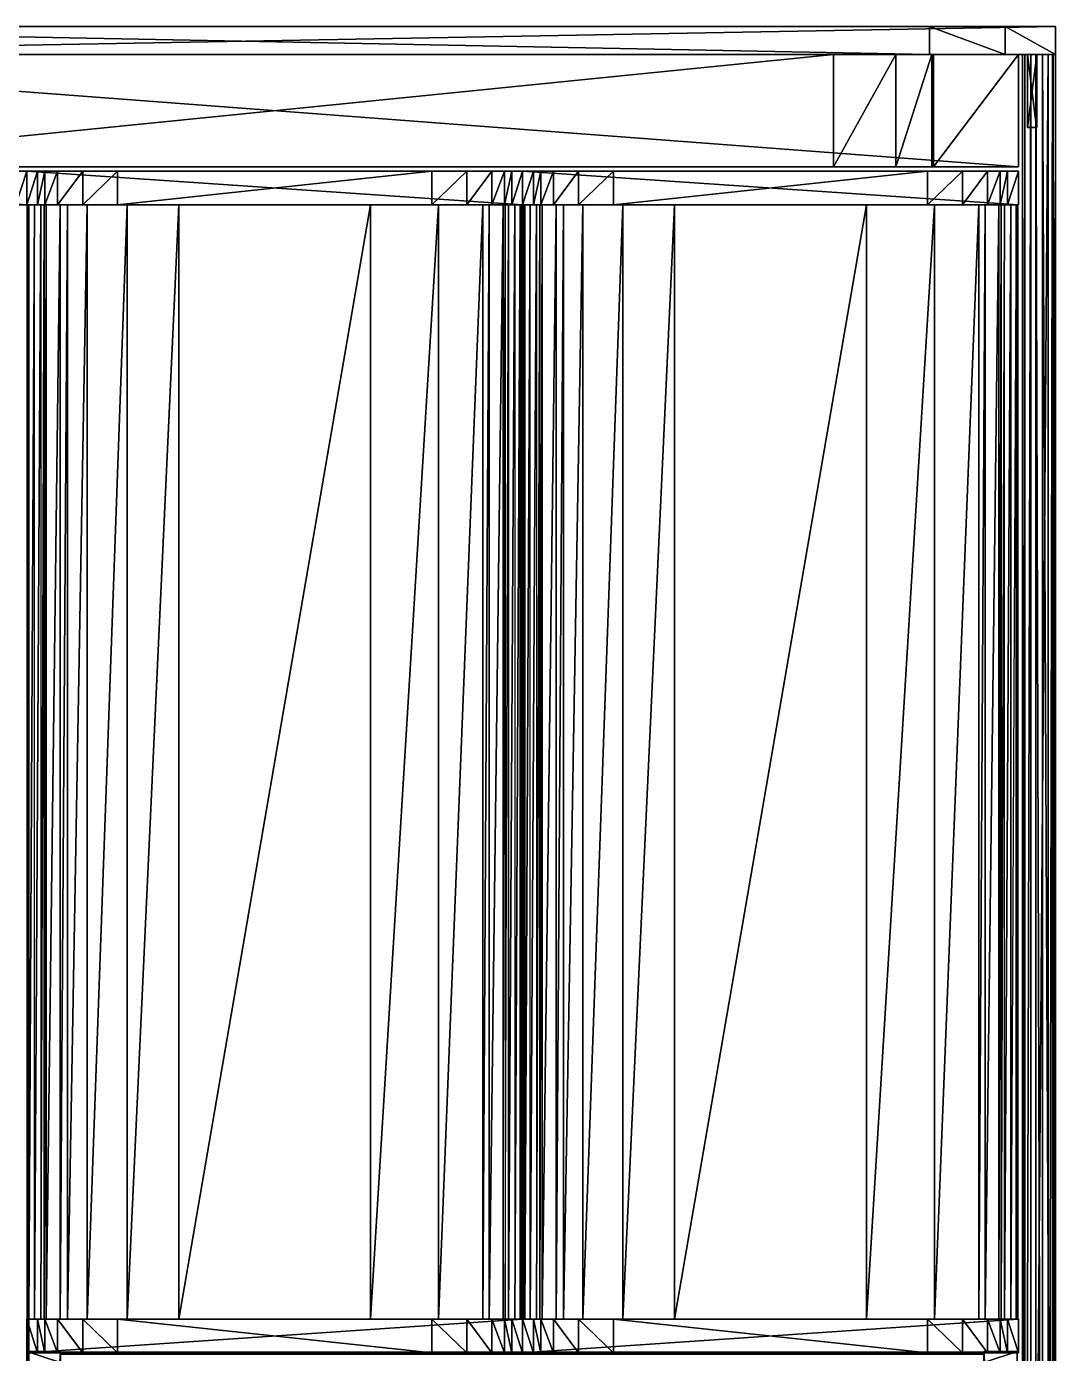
# Model space of a CAD drawing. Extents: x 0 to 280, y -418 to 0.
# Drawn here: x 96.6 to 280, y -236.5 to 0 of the extents above; entities that cross this region are included whole.
import ezdxf

# ---------------------------------------------------------------- set-up
doc = ezdxf.new("R2010")
doc.units = 0
doc.layers.get('0').update_dxf_attribs({"linetype": 'CONTINUOUS'})
doc.layers.add('CINZA', color=253, linetype='CONTINUOUS')
doc.layers.add('PRETO', color=254, linetype='CONTINUOUS')

# ---------------------------------------------------------------- blocks, each defined once
blk = doc.blocks.new('848')
at = {"layer": 'CINZA'}
for points in [[(-247.77, -31.8, 58.08), (-247.64, -317.82, 57.09), (-247.77, -317.82, 58.08), (-247.77, -31.8, 58.08)], [(-247.77, -317.82, 58.08), (-247.77, -31.8, 58.08), (-247.48, -31.8, 59.19), (-247.77, -317.82, 58.08)], [(-247.77, -317.82, 58.08), (-247.48, -31.8, 59.19), (-247.48, -317.82, 59.19), (-247.77, -317.82, 58.08)]]:
    blk.add_3dface(points, dxfattribs=at)
at = {"layer": 'PRETO'}
for points in [[(-336.25, -25.8, 60.3), (-247.85, -25.8, 60.3), (-247.85, -25.8, 54.2), (-336.25, -25.8, 60.3)], [(-336.25, -25.8, 60.3), (-247.85, -25.8, 54.2), (-336.25, -25.8, 54.2), (-336.25, -25.8, 60.3)], [(-336.25, -25.8, 54.2), (-247.85, -25.8, 54.2), (-334.31, -25.8, 40.37), (-336.25, -25.8, 54.2)], [(-247.85, -31.8, 60.3), (-247.85, -25.8, 60.3), (-336.25, -25.8, 60.3), (-247.85, -31.8, 60.3)], [(-247.85, -31.8, 60.3), (-336.25, -25.8, 60.3), (-336.25, -31.8, 60.3), (-247.85, -31.8, 60.3)], [(-334.31, -25.8, 40.37), (-247.85, -25.8, 54.2), (-249.79, -25.8, 40.37), (-334.31, -25.8, 40.37)], [(-249.79, -31.8, 40.37), (-249.79, -25.8, 40.37), (-247.85, -25.8, 54.2), (-249.79, -31.8, 40.37)], [(-249.79, -31.8, 40.37), (-247.85, -25.8, 54.2), (-247.85, -31.8, 54.2), (-249.79, -31.8, 40.37)], [(-247.85, -31.8, 54.2), (-247.85, -25.8, 54.2), (-247.85, -25.8, 60.3), (-247.85, -31.8, 54.2)], [(-247.85, -31.8, 54.2), (-247.85, -25.8, 60.3), (-247.85, -31.8, 60.3), (-247.85, -31.8, 54.2)], [(-247.85, -31.8, 60.3), (-247.85, -25.8, 60.3), (-247.85, -25.8, 54.2), (-247.85, -31.8, 60.3)], [(-247.85, -31.8, 60.3), (-247.85, -25.8, 54.2), (-247.85, -31.8, 54.2), (-247.85, -31.8, 60.3)], [(-247.85, -31.8, 60.3), (-336.25, -31.8, 60.3), (-247.85, -31.8, 54.2), (-247.85, -31.8, 60.3)], [(-247.85, -31.8, 54.2), (-336.25, -31.8, 60.3), (-336.25, -31.8, 54.2), (-247.85, -31.8, 54.2)], [(-247.85, -31.8, 54.2), (-336.25, -31.8, 54.2), (-334.31, -31.8, 40.37), (-247.85, -31.8, 54.2)], [(-247.85, -31.8, 54.2), (-334.31, -31.8, 40.37), (-249.79, -31.8, 40.37), (-247.85, -31.8, 54.2)]]:
    blk.add_3dface(points, dxfattribs=at)

msp = doc.modelspace()

# ---------------------------------------------------------------- linework, layer by layer
at = {"layer": 'CINZA'}
for points in [[(274.1, -5, 42.75), (274.1, -413, 42.75), (274.1, -5, 61.18), (274.1, -5, 42.75)], [(274.1, -413, 42.75), (274.1, -5, 61.18), (274.1, -413, 61.18), (274.1, -413, 42.75)], [(274.1, -5, 61.18), (274.1, -413, 61.18), (274.51, -5, 62.4), (274.1, -5, 61.18)], [(274.51, -5, 62.4), (274.1, -413, 61.18), (274.51, -413, 62.4), (274.51, -5, 62.4)], [(274.51, -5, 62.4), (274.51, -413, 62.4), (275.58, -5, 63.11), (274.51, -5, 62.4)], [(275.58, -5, 63.11), (274.51, -413, 62.4), (275.58, -413, 63.11), (275.58, -5, 63.11)], [(275.58, -5, 63.11), (275.58, -413, 63.11), (278.7, -5, 63.9), (275.58, -5, 63.11)], [(278.7, -5, 63.9), (275.58, -413, 63.11), (278.7, -413, 63.9), (278.7, -5, 63.9)], [(277.7, -413, 46.9), (277.7, -5, 46.9), (276.5, -5, 46.9), (277.7, -413, 46.9)], [(277.7, -413, 46.9), (276.5, -5, 46.9), (276.5, -413, 46.9), (277.7, -413, 46.9)], [(276.5, -413, 46.9), (276.5, -5, 46.9), (276.5, -5, 40.9), (276.5, -413, 46.9)], [(276.5, -413, 46.9), (276.5, -5, 40.9), (276.5, -413, 40.9), (276.5, -413, 46.9)], [(279.59, -413, 59.9), (279.59, -5, 59.9), (277.7, -5, 60.2), (279.59, -413, 59.9)], [(279.59, -413, 59.9), (277.7, -5, 60.2), (277.7, -413, 60.2), (279.59, -413, 59.9)], [(277.7, -5, 60.2), (277.7, -413, 60.2), (277.7, -5, 46.9), (277.7, -5, 60.2)], [(277.7, -5, 46.9), (277.7, -413, 60.2), (277.7, -413, 46.9), (277.7, -5, 46.9)], [(278.7, -5, 63.9), (278.7, -413, 63.9), (279.49, -5, 63.63), (278.7, -5, 63.9)], [(279.49, -5, 63.63), (278.7, -413, 63.9), (279.49, -413, 63.63), (279.49, -5, 63.63)], [(279.49, -5, 63.63), (279.49, -413, 63.63), (280, -5, 62.6), (279.49, -5, 63.63)], [(280, -5, 62.6), (279.49, -413, 63.63), (280, -413, 62.6), (280, -5, 62.6)], [(280, -5, 62.6), (280, -413, 62.6), (279.59, -5, 59.9), (280, -5, 62.6)], [(279.59, -5, 59.9), (280, -413, 62.6), (279.59, -413, 59.9), (279.59, -5, 59.9)], [(96.81, -230.4, 57.09), (96.81, -31.8, 57.09), (96.68, -31.8, 58.08), (96.81, -230.4, 57.09)], [(96.68, -31.8, 58.08), (96.81, -230.4, 57.09), (96.68, -230.4, 58.08), (96.68, -31.8, 58.08)], [(96.68, -230.4, 58.08), (96.68, -31.8, 58.08), (96.97, -31.8, 59.19), (96.68, -230.4, 58.08)], [(96.68, -230.4, 58.08), (96.97, -31.8, 59.19), (96.97, -230.4, 59.19), (96.68, -230.4, 58.08)], [(96.97, -31.8, 59.19), (96.97, -230.4, 59.19), (97.96, -31.8, 59.77), (96.97, -31.8, 59.19)], [(97.96, -31.8, 59.77), (96.97, -230.4, 59.19), (97.96, -230.4, 59.77), (97.96, -31.8, 59.77)], [(97.96, -230.4, 59.77), (97.96, -31.8, 59.77), (99.09, -31.8, 59.91), (97.96, -230.4, 59.77)], [(97.96, -230.4, 59.77), (99.09, -31.8, 59.91), (99.09, -230.4, 59.91), (97.96, -230.4, 59.77)], [(99.09, -31.8, 59.91), (99.09, -230.4, 59.91), (99.69, -31.8, 59.71), (99.09, -31.8, 59.91)], [(99.69, -31.8, 59.71), (99.09, -230.4, 59.91), (99.69, -230.4, 59.71), (99.69, -31.8, 59.71)], [(99.69, -31.8, 59.71), (99.69, -230.4, 59.71), (100.08, -31.8, 59.04), (99.69, -31.8, 59.71)], [(100.08, -31.8, 59.04), (99.69, -230.4, 59.71), (100.08, -230.4, 59.04), (100.08, -31.8, 59.04)], [(100.08, -31.8, 59.04), (100.08, -230.4, 59.04), (102.56, -31.8, 40.79), (100.08, -31.8, 59.04)], [(102.56, -31.8, 40.79), (100.08, -230.4, 59.04), (102.56, -230.4, 40.79), (102.56, -31.8, 40.79)], [(102.56, -31.8, 40.79), (102.56, -230.4, 40.79), (103.88, -31.8, 31.09), (102.56, -31.8, 40.79)], [(103.88, -31.8, 31.09), (102.56, -230.4, 40.79), (103.88, -230.4, 31.09), (103.88, -31.8, 31.09)], [(103.88, -31.8, 31.09), (103.88, -230.4, 31.09), (107.35, -31.8, 22.27), (103.88, -31.8, 31.09)], [(107.35, -31.8, 22.27), (103.88, -230.4, 31.09), (107.35, -230.4, 22.27), (107.35, -31.8, 22.27)], [(107.35, -31.8, 22.27), (107.35, -230.4, 22.27), (114.49, -31.8, 16.03), (107.35, -31.8, 22.27)], [(114.49, -31.8, 16.03), (107.35, -230.4, 22.27), (114.49, -230.4, 16.03), (114.49, -31.8, 16.03)], [(114.49, -31.8, 16.03), (114.49, -230.4, 16.03), (123.7, -31.8, 13.79), (114.49, -31.8, 16.03)], [(123.7, -31.8, 13.79), (114.49, -230.4, 16.03), (123.7, -230.4, 13.79), (123.7, -31.8, 13.79)], [(123.7, -31.8, 13.79), (123.7, -230.4, 13.79), (157.9, -31.8, 13.79), (123.7, -31.8, 13.79)], [(157.9, -31.8, 13.79), (123.7, -230.4, 13.79), (157.9, -230.4, 13.79), (157.9, -31.8, 13.79)], [(157.9, -31.8, 13.79), (157.9, -230.4, 13.79), (170.02, -31.8, 17.94), (157.9, -31.8, 13.79)], [(170.02, -31.8, 17.94), (157.9, -230.4, 13.79), (170.02, -230.4, 17.94), (170.02, -31.8, 17.94)], [(170.02, -31.8, 17.94), (170.02, -230.4, 17.94), (177.91, -31.8, 28.02), (170.02, -31.8, 17.94)], [(177.91, -31.8, 28.02), (170.02, -230.4, 17.94), (177.91, -230.4, 28.03), (177.91, -31.8, 28.02)], [(177.91, -31.8, 28.02), (177.91, -230.4, 28.03), (179.04, -31.8, 40.79), (177.91, -31.8, 28.02)], [(179.04, -31.8, 40.79), (177.91, -230.4, 28.03), (179.04, -230.4, 40.79), (179.04, -31.8, 40.79)], [(179.04, -31.8, 40.79), (179.04, -230.4, 40.79), (181.52, -31.8, 59.04), (179.04, -31.8, 40.79)], [(181.52, -31.8, 59.04), (179.04, -230.4, 40.79), (181.52, -230.4, 59.04), (181.52, -31.8, 59.04)], [(181.52, -31.8, 59.04), (181.52, -230.4, 59.04), (181.91, -31.8, 59.71), (181.52, -31.8, 59.04)], [(181.52, -230.4, 59.04), (181.91, -31.8, 59.71), (181.91, -230.4, 59.71), (181.52, -230.4, 59.04)], [(181.91, -31.8, 59.71), (181.91, -230.4, 59.71), (182.51, -31.8, 59.91), (181.91, -31.8, 59.71)], [(181.91, -230.4, 59.71), (182.51, -31.8, 59.91), (182.51, -230.4, 59.91), (181.91, -230.4, 59.71)], [(182.51, -230.4, 59.91), (182.51, -31.8, 59.91), (183.64, -31.8, 59.77), (182.51, -230.4, 59.91)], [(182.51, -230.4, 59.91), (183.64, -31.8, 59.77), (183.64, -230.4, 59.77), (182.51, -230.4, 59.91)], [(183.64, -31.8, 59.77), (183.64, -230.4, 59.77), (184.57, -31.8, 59.27), (183.64, -31.8, 59.77)], [(184.57, -31.8, 59.27), (183.64, -230.4, 59.77), (184.57, -230.4, 59.27), (184.57, -31.8, 59.27)], [(184.57, -230.4, 59.27), (184.57, -31.8, 59.27), (184.92, -31.8, 58.08), (184.57, -230.4, 59.27)], [(184.57, -230.4, 59.27), (184.92, -31.8, 58.08), (184.92, -230.4, 58.08), (184.57, -230.4, 59.27)], [(184.92, -230.4, 58.08), (184.92, -31.8, 58.08), (184.79, -31.8, 57.09), (184.92, -230.4, 58.08)], [(184.79, -31.8, 57.09), (184.92, -230.4, 58.08), (184.79, -230.4, 57.09), (184.79, -31.8, 57.09)], [(185.21, -31.8, 57.09), (185.21, -230.4, 57.09), (185.08, -31.8, 58.08), (185.21, -31.8, 57.09)], [(185.08, -31.8, 58.08), (185.21, -230.4, 57.09), (185.08, -230.4, 58.08), (185.08, -31.8, 58.08)], [(185.08, -230.4, 58.08), (185.08, -31.8, 58.08), (185.37, -31.8, 59.19), (185.08, -230.4, 58.08)], [(185.08, -230.4, 58.08), (185.37, -31.8, 59.19), (185.37, -230.4, 59.19), (185.08, -230.4, 58.08)], [(185.37, -31.8, 59.19), (185.37, -230.4, 59.19), (186.36, -31.8, 59.77), (185.37, -31.8, 59.19)], [(186.36, -31.8, 59.77), (185.37, -230.4, 59.19), (186.36, -230.4, 59.77), (186.36, -31.8, 59.77)], [(186.36, -230.4, 59.77), (186.36, -31.8, 59.77), (187.49, -31.8, 59.91), (186.36, -230.4, 59.77)], [(186.36, -230.4, 59.77), (187.49, -31.8, 59.91), (187.49, -230.4, 59.91), (186.36, -230.4, 59.77)], [(187.49, -31.8, 59.91), (187.49, -230.4, 59.91), (188.09, -31.8, 59.71), (187.49, -31.8, 59.91)], [(188.09, -31.8, 59.71), (187.49, -230.4, 59.91), (188.09, -230.4, 59.71), (188.09, -31.8, 59.71)], [(188.09, -31.8, 59.71), (188.09, -230.4, 59.71), (188.48, -31.8, 59.04), (188.09, -31.8, 59.71)], [(188.48, -31.8, 59.04), (188.09, -230.4, 59.71), (188.48, -230.4, 59.04), (188.48, -31.8, 59.04)], [(188.48, -31.8, 59.04), (188.48, -230.4, 59.04), (190.96, -31.8, 40.79), (188.48, -31.8, 59.04)], [(190.96, -31.8, 40.79), (188.48, -230.4, 59.04), (190.96, -230.4, 40.79), (190.96, -31.8, 40.79)], [(190.96, -31.8, 40.79), (190.96, -230.4, 40.79), (192.28, -31.8, 31.09), (190.96, -31.8, 40.79)], [(192.28, -31.8, 31.09), (190.96, -230.4, 40.79), (192.28, -230.4, 31.09), (192.28, -31.8, 31.09)], [(192.28, -31.8, 31.09), (192.28, -230.4, 31.09), (195.75, -31.8, 22.27), (192.28, -31.8, 31.09)], [(195.75, -31.8, 22.27), (192.28, -230.4, 31.09), (195.75, -230.4, 22.27), (195.75, -31.8, 22.27)], [(195.75, -31.8, 22.27), (195.75, -230.4, 22.27), (202.89, -31.8, 16.03), (195.75, -31.8, 22.27)], [(202.89, -31.8, 16.03), (195.75, -230.4, 22.27), (202.89, -230.4, 16.03), (202.89, -31.8, 16.03)], [(202.89, -31.8, 16.03), (202.89, -230.4, 16.03), (212.1, -31.8, 13.79), (202.89, -31.8, 16.03)], [(212.1, -31.8, 13.79), (202.89, -230.4, 16.03), (212.1, -230.4, 13.79), (212.1, -31.8, 13.79)], [(212.1, -31.8, 13.79), (212.1, -230.4, 13.79), (246.3, -31.8, 13.79), (212.1, -31.8, 13.79)], [(246.3, -31.8, 13.79), (212.1, -230.4, 13.79), (246.3, -230.4, 13.79), (246.3, -31.8, 13.79)], [(246.3, -31.8, 13.79), (246.3, -230.4, 13.79), (258.42, -31.8, 17.94), (246.3, -31.8, 13.79)], [(258.42, -31.8, 17.94), (246.3, -230.4, 13.79), (258.42, -230.4, 17.94), (258.42, -31.8, 17.94)], [(258.42, -31.8, 17.94), (258.42, -230.4, 17.94), (266.31, -31.8, 28.02), (258.42, -31.8, 17.94)], [(266.31, -31.8, 28.02), (258.42, -230.4, 17.94), (266.31, -230.4, 28.03), (266.31, -31.8, 28.02)], [(266.31, -31.8, 28.02), (266.31, -230.4, 28.03), (267.44, -31.8, 40.79), (266.31, -31.8, 28.02)], [(267.44, -31.8, 40.79), (266.31, -230.4, 28.03), (267.44, -230.4, 40.79), (267.44, -31.8, 40.79)], [(267.44, -31.8, 40.79), (267.44, -230.4, 40.79), (269.92, -31.8, 59.04), (267.44, -31.8, 40.79)], [(269.92, -31.8, 59.04), (267.44, -230.4, 40.79), (269.92, -230.4, 59.04), (269.92, -31.8, 59.04)], [(269.92, -31.8, 59.04), (269.92, -230.4, 59.04), (270.31, -31.8, 59.71), (269.92, -31.8, 59.04)], [(270.31, -31.8, 59.71), (269.92, -230.4, 59.04), (270.31, -230.4, 59.71), (270.31, -31.8, 59.71)], [(270.31, -31.8, 59.71), (270.31, -230.4, 59.71), (270.91, -31.8, 59.91), (270.31, -31.8, 59.71)], [(270.91, -31.8, 59.91), (270.31, -230.4, 59.71), (270.91, -230.4, 59.91), (270.91, -31.8, 59.91)], [(270.91, -230.4, 59.91), (270.91, -31.8, 59.91), (272.04, -31.8, 59.77), (270.91, -230.4, 59.91)], [(270.91, -230.4, 59.91), (272.04, -31.8, 59.77), (272.04, -230.4, 59.77), (270.91, -230.4, 59.91)], [(272.04, -230.4, 59.77), (272.04, -31.8, 59.77), (272.97, -31.8, 59.27), (272.04, -230.4, 59.77)], [(272.97, -31.8, 59.27), (272.04, -230.4, 59.77), (272.97, -230.4, 59.27), (272.97, -31.8, 59.27)], [(272.97, -230.4, 59.27), (272.97, -31.8, 59.27), (273.32, -31.8, 58.08), (272.97, -230.4, 59.27)], [(272.97, -230.4, 59.27), (273.32, -31.8, 58.08), (273.32, -230.4, 58.08), (272.97, -230.4, 59.27)], [(273.32, -230.4, 58.08), (273.32, -31.8, 58.08), (273.19, -31.8, 57.09), (273.32, -230.4, 58.08)], [(273.32, -230.4, 58.08), (273.19, -31.8, 57.09), (273.19, -230.4, 57.09), (273.32, -230.4, 58.08)], [(102.6, -236.63, 59.27), (267.2, -236.63, 59.27), (267.2, -236.28, 58.08), (102.6, -236.63, 59.27)], [(102.6, -236.63, 59.27), (267.2, -236.28, 58.08), (102.6, -236.28, 58.08), (102.6, -236.63, 59.27)], [(102.6, -236.28, 58.08), (267.2, -236.28, 58.08), (267.2, -236.41, 57.09), (102.6, -236.28, 58.08)], [(102.6, -236.28, 58.08), (267.2, -236.41, 57.09), (102.6, -236.41, 57.09), (102.6, -236.28, 58.08)]]:
    msp.add_3dface(points, dxfattribs=at)
at = {"layer": 'PRETO'}
for points in [[(0, 0), (0, 0, 60), (257.56, 0), (0, 0)], [(257.56, 0), (0, 0, 60), (271.06, 0, 13.5), (257.56, 0)], [(0, -5), (0, 0), (257.56, -5), (0, -5)], [(257.56, -5), (0, 0), (257.56, 0), (257.56, -5)], [(0.56, 0, 62.1), (274.04, 0, 30.4), (0, 0, 60), (0.56, 0, 62.1)], [(0, 0, 60), (274.04, 0, 30.4), (271.06, 0, 13.5), (0, 0, 60)], [(2.1, 0, 63.64), (277.02, 0, 47.3), (0.56, 0, 62.1), (2.1, 0, 63.64)], [(0.56, 0, 62.1), (277.02, 0, 47.3), (274.04, 0, 30.4), (0.56, 0, 62.1)], [(4.2, 0, 64.2), (280, 0, 64.2), (2.1, 0, 63.64), (4.2, 0, 64.2)], [(2.1, 0, 63.64), (280, 0, 64.2), (277.02, 0, 47.3), (2.1, 0, 63.64)], [(280, -5, 64.2), (280, 0, 64.2), (4.2, -5, 64.2), (280, -5, 64.2)], [(4.2, -5, 64.2), (280, 0, 64.2), (4.2, 0, 64.2), (4.2, -5, 64.2)], [(257.56, -5), (257.56, 0), (271.06, -5, 13.5), (257.56, -5)], [(271.06, -5, 13.5), (257.56, 0), (271.06, 0, 13.5), (271.06, -5, 13.5)], [(271.06, -5, 13.5), (271.06, 0, 13.5), (280, -5, 64.2), (271.06, -5, 13.5)], [(280, -5, 64.2), (271.06, 0, 13.5), (280, 0, 64.2), (280, -5, 64.2)], [(0, -5, 60), (0, -5), (257.56, -5), (0, -5, 60)], [(0, -5, 60), (257.56, -5), (271.06, -5, 13.5), (0, -5, 60)], [(274.04, -5, 30.4), (0.56, -5, 62.1), (0, -5, 60), (274.04, -5, 30.4)], [(274.04, -5, 30.4), (0, -5, 60), (271.06, -5, 13.5), (274.04, -5, 30.4)], [(277.02, -5, 47.3), (2.1, -5, 63.64), (0.56, -5, 62.1), (277.02, -5, 47.3)], [(277.02, -5, 47.3), (0.56, -5, 62.1), (274.04, -5, 30.4), (277.02, -5, 47.3)], [(280, -5, 64.2), (4.2, -5, 64.2), (2.1, -5, 63.64), (280, -5, 64.2)], [(280, -5, 64.2), (2.1, -5, 63.64), (277.02, -5, 47.3), (280, -5, 64.2)], [(8.2, -5, 60.3), (8.2, -25, 60.3), (273.4, -25, 60.3), (8.2, -5, 60.3)], [(8.2, -5, 60.3), (273.4, -25, 60.3), (273.4, -5, 60.3), (8.2, -5, 60.3)], [(240.44, -5, 41.5), (240.44, -25, 41.5), (41.16, -25, 41.5), (240.44, -5, 41.5)], [(240.44, -5, 41.5), (41.16, -25, 41.5), (41.16, -5, 41.5), (240.44, -5, 41.5)], [(251.56, -5), (251.56, -25), (240.44, -25, 41.5), (251.56, -5)], [(251.56, -5), (240.44, -25, 41.5), (240.44, -5, 41.5), (251.56, -5)], [(257.96, -5), (257.96, -25), (251.56, -25), (257.96, -5)], [(257.96, -5), (251.56, -25), (251.56, -5), (257.96, -5)], [(258.25, -5, 41.5), (258.25, -25, 41.5), (257.96, -25), (258.25, -5, 41.5)], [(258.25, -5, 41.5), (257.96, -25), (257.96, -5), (258.25, -5, 41.5)], [(273.4, -5, 41.5), (273.4, -25, 41.5), (258.25, -25, 41.5), (273.4, -5, 41.5)], [(273.4, -5, 41.5), (258.25, -25, 41.5), (258.25, -5, 41.5), (273.4, -5, 41.5)], [(273.4, -5, 60.3), (273.4, -25, 60.3), (273.4, -25, 41.5), (273.4, -5, 60.3)], [(273.4, -5, 60.3), (273.4, -25, 41.5), (273.4, -5, 41.5), (273.4, -5, 60.3)], [(275, -5, 61.97), (276.66, -5, 61.97), (276.6, -5, 48.95), (275, -5, 61.97)], [(275, -5, 61.97), (276.6, -5, 48.95), (275, -5, 41.97), (275, -5, 61.97)], [(275, -18, 61.97), (275, -5, 61.97), (275, -5, 41.97), (275, -18, 61.97)], [(275, -18, 61.97), (275, -5, 41.97), (275, -18, 41.97), (275, -18, 61.97)], [(276.6, -18, 48.95), (275, -18, 41.97), (275, -5, 41.97), (276.6, -18, 48.95)], [(276.6, -18, 48.95), (275, -5, 41.97), (276.6, -5, 48.95), (276.6, -18, 48.95)], [(275, -18, 61.97), (276.66, -18, 61.97), (276.66, -5, 61.97), (275, -18, 61.97)], [(275, -18, 61.97), (276.66, -5, 61.97), (275, -5, 61.97), (275, -18, 61.97)], [(276.66, -18, 61.97), (276.6, -18, 48.95), (276.6, -5, 48.95), (276.66, -18, 61.97)], [(276.66, -18, 61.97), (276.6, -5, 48.95), (276.66, -5, 61.97), (276.66, -18, 61.97)], [(276.66, -18, 61.97), (275, -18, 61.97), (275, -18, 41.97), (276.66, -18, 61.97)], [(276.66, -18, 61.97), (275, -18, 41.97), (276.6, -18, 48.95), (276.66, -18, 61.97)], [(8.2, -25.8, 60.3), (96.6, -25.8, 60.3), (96.6, -25.8, 54.2), (8.2, -25.8, 60.3)], [(8.2, -25.8, 60.3), (96.6, -25.8, 54.2), (8.2, -25.8, 54.2), (8.2, -25.8, 60.3)], [(96.6, -25.8, 54.2), (185, -25.8, 54.2), (98.54, -25.8, 40.37), (96.6, -25.8, 54.2)], [(96.6, -25.8, 60.3), (185, -25.8, 60.3), (185, -25.8, 54.2), (96.6, -25.8, 60.3)], [(96.6, -25.8, 60.3), (185, -25.8, 54.2), (96.6, -25.8, 54.2), (96.6, -25.8, 60.3)], [(96.6, -31.8, 54.2), (96.6, -25.8, 54.2), (96.6, -25.8, 60.3), (96.6, -31.8, 54.2)], [(96.6, -31.8, 54.2), (96.6, -25.8, 60.3), (96.6, -31.8, 60.3), (96.6, -31.8, 54.2)], [(96.6, -31.8, 60.3), (96.6, -25.8, 60.3), (96.6, -25.8, 54.2), (96.6, -31.8, 60.3)], [(96.6, -31.8, 60.3), (96.6, -25.8, 54.2), (96.6, -31.8, 54.2), (96.6, -31.8, 60.3)], [(96.6, -31.8, 54.2), (96.6, -25.8, 54.2), (98.54, -25.8, 40.37), (96.6, -31.8, 54.2)], [(96.6, -31.8, 54.2), (98.54, -25.8, 40.37), (98.54, -31.8, 40.37), (96.6, -31.8, 54.2)], [(185, -31.8, 60.3), (185, -25.8, 60.3), (96.6, -25.8, 60.3), (185, -31.8, 60.3)], [(185, -31.8, 60.3), (96.6, -25.8, 60.3), (96.6, -31.8, 60.3), (185, -31.8, 60.3)], [(98.54, -25.8, 40.37), (183.06, -25.8, 40.37), (181.77, -25.8, 31.2), (98.54, -25.8, 40.37)], [(98.54, -25.8, 40.37), (181.77, -25.8, 31.2), (99.83, -25.8, 31.2), (98.54, -25.8, 40.37)], [(98.54, -25.8, 40.37), (185, -25.8, 54.2), (183.06, -25.8, 40.37), (98.54, -25.8, 40.37)], [(98.54, -31.8, 40.37), (98.54, -25.8, 40.37), (99.83, -25.8, 31.2), (98.54, -31.8, 40.37)], [(98.54, -31.8, 40.37), (99.83, -25.8, 31.2), (99.83, -31.8, 31.2), (98.54, -31.8, 40.37)], [(99.83, -31.8, 31.2), (99.83, -25.8, 31.2), (102.11, -25.8, 23.71), (99.83, -31.8, 31.2)], [(99.83, -31.8, 31.2), (102.11, -25.8, 23.71), (102.11, -31.8, 23.71), (99.83, -31.8, 31.2)], [(99.83, -25.8, 31.2), (181.77, -25.8, 31.2), (102.11, -25.8, 23.71), (99.83, -25.8, 31.2)], [(102.11, -31.8, 23.71), (102.11, -25.8, 23.71), (106.57, -25.8, 17.28), (102.11, -31.8, 23.71)], [(102.11, -31.8, 23.71), (106.57, -25.8, 17.28), (106.57, -31.8, 17.28), (102.11, -31.8, 23.71)], [(102.11, -25.8, 23.71), (181.77, -25.8, 31.2), (179.49, -25.8, 23.71), (102.11, -25.8, 23.71)], [(102.11, -25.8, 23.71), (179.49, -25.8, 23.71), (106.57, -25.8, 17.28), (102.11, -25.8, 23.71)], [(106.57, -31.8, 17.28), (106.57, -25.8, 17.28), (112.8, -25.8, 12.54), (106.57, -31.8, 17.28)], [(106.57, -31.8, 17.28), (112.8, -25.8, 12.54), (112.8, -31.8, 12.54), (106.57, -31.8, 17.28)], [(106.57, -25.8, 17.28), (179.49, -25.8, 23.71), (175.03, -25.8, 17.28), (106.57, -25.8, 17.28)], [(106.57, -25.8, 17.28), (175.03, -25.8, 17.28), (112.8, -25.8, 12.54), (106.57, -25.8, 17.28)], [(112.8, -31.8, 12.54), (112.8, -25.8, 12.54), (168.8, -25.8, 12.54), (112.8, -31.8, 12.54)], [(112.8, -31.8, 12.54), (168.8, -25.8, 12.54), (168.8, -31.8, 12.54), (112.8, -31.8, 12.54)], [(112.8, -25.8, 12.54), (175.03, -25.8, 17.28), (168.8, -25.8, 12.54), (112.8, -25.8, 12.54)], [(168.8, -31.8, 12.54), (168.8, -25.8, 12.54), (175.03, -25.8, 17.28), (168.8, -31.8, 12.54)], [(168.8, -31.8, 12.54), (175.03, -25.8, 17.28), (175.03, -31.8, 17.28), (168.8, -31.8, 12.54)], [(175.03, -31.8, 17.28), (175.03, -25.8, 17.28), (179.49, -25.8, 23.71), (175.03, -31.8, 17.28)], [(175.03, -31.8, 17.28), (179.49, -25.8, 23.71), (179.49, -31.8, 23.71), (175.03, -31.8, 17.28)], [(179.49, -31.8, 23.71), (179.49, -25.8, 23.71), (181.77, -25.8, 31.2), (179.49, -31.8, 23.71)], [(179.49, -31.8, 23.71), (181.77, -25.8, 31.2), (181.77, -31.8, 31.2), (179.49, -31.8, 23.71)], [(181.77, -31.8, 31.2), (181.77, -25.8, 31.2), (183.06, -25.8, 40.37), (181.77, -31.8, 31.2)], [(181.77, -31.8, 31.2), (183.06, -25.8, 40.37), (183.06, -31.8, 40.37), (181.77, -31.8, 31.2)], [(183.06, -31.8, 40.37), (183.06, -25.8, 40.37), (185, -25.8, 54.2), (183.06, -31.8, 40.37)], [(183.06, -31.8, 40.37), (185, -25.8, 54.2), (185, -31.8, 54.2), (183.06, -31.8, 40.37)], [(185, -25.8, 54.2), (273.4, -25.8, 54.2), (186.94, -25.8, 40.37), (185, -25.8, 54.2)], [(185, -25.8, 60.3), (273.4, -25.8, 60.3), (273.4, -25.8, 54.2), (185, -25.8, 60.3)], [(185, -25.8, 60.3), (273.4, -25.8, 54.2), (185, -25.8, 54.2), (185, -25.8, 60.3)], [(185, -31.8, 60.3), (185, -25.8, 60.3), (185, -25.8, 54.2), (185, -31.8, 60.3)], [(185, -31.8, 60.3), (185, -25.8, 54.2), (185, -31.8, 54.2), (185, -31.8, 60.3)], [(185, -31.8, 54.2), (185, -25.8, 54.2), (186.94, -25.8, 40.37), (185, -31.8, 54.2)], [(185, -31.8, 54.2), (186.94, -25.8, 40.37), (186.94, -31.8, 40.37), (185, -31.8, 54.2)], [(273.4, -31.8, 60.3), (273.4, -25.8, 60.3), (185, -25.8, 60.3), (273.4, -31.8, 60.3)], [(273.4, -31.8, 60.3), (185, -25.8, 60.3), (185, -31.8, 60.3), (273.4, -31.8, 60.3)], [(185, -31.8, 54.2), (185, -25.8, 54.2), (185, -25.8, 60.3), (185, -31.8, 54.2)], [(185, -31.8, 54.2), (185, -25.8, 60.3), (185, -31.8, 60.3), (185, -31.8, 54.2)], [(186.94, -25.8, 40.37), (271.46, -25.8, 40.37), (270.17, -25.8, 31.2), (186.94, -25.8, 40.37)], [(186.94, -25.8, 40.37), (270.17, -25.8, 31.2), (188.23, -25.8, 31.2), (186.94, -25.8, 40.37)], [(186.94, -25.8, 40.37), (273.4, -25.8, 54.2), (271.46, -25.8, 40.37), (186.94, -25.8, 40.37)], [(186.94, -31.8, 40.37), (186.94, -25.8, 40.37), (188.23, -25.8, 31.2), (186.94, -31.8, 40.37)], [(186.94, -31.8, 40.37), (188.23, -25.8, 31.2), (188.23, -31.8, 31.2), (186.94, -31.8, 40.37)], [(188.23, -31.8, 31.2), (188.23, -25.8, 31.2), (190.51, -25.8, 23.71), (188.23, -31.8, 31.2)], [(188.23, -31.8, 31.2), (190.51, -25.8, 23.71), (190.51, -31.8, 23.71), (188.23, -31.8, 31.2)], [(188.23, -25.8, 31.2), (270.17, -25.8, 31.2), (190.51, -25.8, 23.71), (188.23, -25.8, 31.2)], [(190.51, -31.8, 23.71), (190.51, -25.8, 23.71), (194.97, -25.8, 17.28), (190.51, -31.8, 23.71)], [(190.51, -31.8, 23.71), (194.97, -25.8, 17.28), (194.97, -31.8, 17.28), (190.51, -31.8, 23.71)], [(190.51, -25.8, 23.71), (270.17, -25.8, 31.2), (267.89, -25.8, 23.71), (190.51, -25.8, 23.71)], [(190.51, -25.8, 23.71), (267.89, -25.8, 23.71), (194.97, -25.8, 17.28), (190.51, -25.8, 23.71)], [(194.97, -31.8, 17.28), (194.97, -25.8, 17.28), (201.2, -25.8, 12.54), (194.97, -31.8, 17.28)], [(194.97, -31.8, 17.28), (201.2, -25.8, 12.54), (201.2, -31.8, 12.54), (194.97, -31.8, 17.28)], [(194.97, -25.8, 17.28), (267.89, -25.8, 23.71), (263.43, -25.8, 17.28), (194.97, -25.8, 17.28)], [(194.97, -25.8, 17.28), (263.43, -25.8, 17.28), (201.2, -25.8, 12.54), (194.97, -25.8, 17.28)], [(201.2, -31.8, 12.54), (201.2, -25.8, 12.54), (257.2, -25.8, 12.54), (201.2, -31.8, 12.54)], [(201.2, -31.8, 12.54), (257.2, -25.8, 12.54), (257.2, -31.8, 12.54), (201.2, -31.8, 12.54)], [(201.2, -25.8, 12.54), (263.43, -25.8, 17.28), (257.2, -25.8, 12.54), (201.2, -25.8, 12.54)], [(257.2, -31.8, 12.54), (257.2, -25.8, 12.54), (263.43, -25.8, 17.28), (257.2, -31.8, 12.54)], [(257.2, -31.8, 12.54), (263.43, -25.8, 17.28), (263.43, -31.8, 17.28), (257.2, -31.8, 12.54)], [(263.43, -31.8, 17.28), (263.43, -25.8, 17.28), (267.89, -25.8, 23.71), (263.43, -31.8, 17.28)], [(263.43, -31.8, 17.28), (267.89, -25.8, 23.71), (267.89, -31.8, 23.71), (263.43, -31.8, 17.28)], [(267.89, -31.8, 23.71), (267.89, -25.8, 23.71), (270.17, -25.8, 31.2), (267.89, -31.8, 23.71)], [(267.89, -31.8, 23.71), (270.17, -25.8, 31.2), (270.17, -31.8, 31.2), (267.89, -31.8, 23.71)], [(270.17, -31.8, 31.2), (270.17, -25.8, 31.2), (271.46, -25.8, 40.37), (270.17, -31.8, 31.2)], [(270.17, -31.8, 31.2), (271.46, -25.8, 40.37), (271.46, -31.8, 40.37), (270.17, -31.8, 31.2)], [(271.46, -31.8, 40.37), (271.46, -25.8, 40.37), (273.4, -25.8, 54.2), (271.46, -31.8, 40.37)], [(271.46, -31.8, 40.37), (273.4, -25.8, 54.2), (273.4, -31.8, 54.2), (271.46, -31.8, 40.37)], [(273.4, -31.8, 54.2), (273.4, -25.8, 54.2), (273.4, -25.8, 60.3), (273.4, -31.8, 54.2)], [(273.4, -31.8, 54.2), (273.4, -25.8, 60.3), (273.4, -31.8, 60.3), (273.4, -31.8, 54.2)], [(185, -31.8, 54.2), (96.6, -31.8, 54.2), (98.54, -31.8, 40.37), (185, -31.8, 54.2)], [(185, -31.8, 60.3), (96.6, -31.8, 60.3), (185, -31.8, 54.2), (185, -31.8, 60.3)], [(185, -31.8, 54.2), (96.6, -31.8, 60.3), (96.6, -31.8, 54.2), (185, -31.8, 54.2)], [(183.06, -31.8, 40.37), (98.54, -31.8, 40.37), (181.77, -31.8, 31.2), (183.06, -31.8, 40.37)], [(181.77, -31.8, 31.2), (98.54, -31.8, 40.37), (99.83, -31.8, 31.2), (181.77, -31.8, 31.2)], [(185, -31.8, 54.2), (98.54, -31.8, 40.37), (183.06, -31.8, 40.37), (185, -31.8, 54.2)], [(181.77, -31.8, 31.2), (99.83, -31.8, 31.2), (102.11, -31.8, 23.71), (181.77, -31.8, 31.2)], [(181.77, -31.8, 31.2), (102.11, -31.8, 23.71), (179.49, -31.8, 23.71), (181.77, -31.8, 31.2)], [(179.49, -31.8, 23.71), (102.11, -31.8, 23.71), (106.57, -31.8, 17.28), (179.49, -31.8, 23.71)], [(179.49, -31.8, 23.71), (106.57, -31.8, 17.28), (175.03, -31.8, 17.28), (179.49, -31.8, 23.71)], [(175.03, -31.8, 17.28), (106.57, -31.8, 17.28), (112.8, -31.8, 12.54), (175.03, -31.8, 17.28)], [(175.03, -31.8, 17.28), (112.8, -31.8, 12.54), (168.8, -31.8, 12.54), (175.03, -31.8, 17.28)], [(273.4, -31.8, 54.2), (185, -31.8, 54.2), (186.94, -31.8, 40.37), (273.4, -31.8, 54.2)], [(273.4, -31.8, 60.3), (185, -31.8, 60.3), (273.4, -31.8, 54.2), (273.4, -31.8, 60.3)], [(273.4, -31.8, 54.2), (185, -31.8, 60.3), (185, -31.8, 54.2), (273.4, -31.8, 54.2)], [(271.46, -31.8, 40.37), (186.94, -31.8, 40.37), (270.17, -31.8, 31.2), (271.46, -31.8, 40.37)], [(270.17, -31.8, 31.2), (186.94, -31.8, 40.37), (188.23, -31.8, 31.2), (270.17, -31.8, 31.2)], [(273.4, -31.8, 54.2), (186.94, -31.8, 40.37), (271.46, -31.8, 40.37), (273.4, -31.8, 54.2)], [(270.17, -31.8, 31.2), (188.23, -31.8, 31.2), (190.51, -31.8, 23.71), (270.17, -31.8, 31.2)], [(270.17, -31.8, 31.2), (190.51, -31.8, 23.71), (267.89, -31.8, 23.71), (270.17, -31.8, 31.2)], [(267.89, -31.8, 23.71), (190.51, -31.8, 23.71), (194.97, -31.8, 17.28), (267.89, -31.8, 23.71)], [(267.89, -31.8, 23.71), (194.97, -31.8, 17.28), (263.43, -31.8, 17.28), (267.89, -31.8, 23.71)], [(263.43, -31.8, 17.28), (194.97, -31.8, 17.28), (201.2, -31.8, 12.54), (263.43, -31.8, 17.28)], [(263.43, -31.8, 17.28), (201.2, -31.8, 12.54), (257.2, -31.8, 12.54), (263.43, -31.8, 17.28)], [(96.6, -230.4, 54.2), (185, -230.4, 54.2), (98.54, -230.4, 40.37), (96.6, -230.4, 54.2)], [(96.6, -230.4, 60.3), (185, -230.4, 60.3), (185, -230.4, 54.2), (96.6, -230.4, 60.3)], [(96.6, -230.4, 60.3), (185, -230.4, 54.2), (96.6, -230.4, 54.2), (96.6, -230.4, 60.3)], [(96.6, -230.4, 54.2), (96.6, -236.4, 54.2), (96.6, -236.4, 60.3), (96.6, -230.4, 54.2)], [(96.6, -230.4, 54.2), (96.6, -236.4, 60.3), (96.6, -230.4, 60.3), (96.6, -230.4, 54.2)], [(96.6, -230.4, 60.3), (96.6, -236.4, 60.3), (96.6, -236.4, 54.2), (96.6, -230.4, 60.3)], [(96.6, -230.4, 60.3), (96.6, -236.4, 54.2), (96.6, -230.4, 54.2), (96.6, -230.4, 60.3)], [(96.6, -236.4, 54.2), (96.6, -230.4, 54.2), (98.54, -236.4, 40.37), (96.6, -236.4, 54.2)], [(98.54, -236.4, 40.37), (96.6, -230.4, 54.2), (98.54, -230.4, 40.37), (98.54, -236.4, 40.37)], [(185, -236.4, 60.3), (185, -230.4, 60.3), (96.6, -236.4, 60.3), (185, -236.4, 60.3)], [(96.6, -236.4, 60.3), (185, -230.4, 60.3), (96.6, -230.4, 60.3), (96.6, -236.4, 60.3)], [(98.54, -230.4, 40.37), (183.06, -230.4, 40.37), (181.77, -230.4, 31.2), (98.54, -230.4, 40.37)], [(98.54, -230.4, 40.37), (181.77, -230.4, 31.2), (99.83, -230.4, 31.2), (98.54, -230.4, 40.37)], [(98.54, -230.4, 40.37), (185, -230.4, 54.2), (183.06, -230.4, 40.37), (98.54, -230.4, 40.37)], [(98.54, -236.4, 40.37), (98.54, -230.4, 40.37), (99.83, -236.4, 31.2), (98.54, -236.4, 40.37)], [(99.83, -236.4, 31.2), (98.54, -230.4, 40.37), (99.83, -230.4, 31.2), (99.83, -236.4, 31.2)], [(99.83, -236.4, 31.2), (99.83, -230.4, 31.2), (102.11, -236.4, 23.71), (99.83, -236.4, 31.2)], [(102.11, -236.4, 23.71), (99.83, -230.4, 31.2), (102.11, -230.4, 23.71), (102.11, -236.4, 23.71)], [(99.83, -230.4, 31.2), (181.77, -230.4, 31.2), (102.11, -230.4, 23.71), (99.83, -230.4, 31.2)], [(102.11, -236.4, 23.71), (102.11, -230.4, 23.71), (106.57, -236.4, 17.28), (102.11, -236.4, 23.71)], [(106.57, -236.4, 17.28), (102.11, -230.4, 23.71), (106.57, -230.4, 17.28), (106.57, -236.4, 17.28)], [(102.11, -230.4, 23.71), (181.77, -230.4, 31.2), (179.49, -230.4, 23.71), (102.11, -230.4, 23.71)], [(102.11, -230.4, 23.71), (179.49, -230.4, 23.71), (106.57, -230.4, 17.28), (102.11, -230.4, 23.71)], [(106.57, -236.4, 17.28), (106.57, -230.4, 17.28), (112.8, -236.4, 12.54), (106.57, -236.4, 17.28)], [(112.8, -236.4, 12.54), (106.57, -230.4, 17.28), (112.8, -230.4, 12.54), (112.8, -236.4, 12.54)], [(106.57, -230.4, 17.28), (179.49, -230.4, 23.71), (175.03, -230.4, 17.28), (106.57, -230.4, 17.28)], [(106.57, -230.4, 17.28), (175.03, -230.4, 17.28), (112.8, -230.4, 12.54), (106.57, -230.4, 17.28)], [(112.8, -236.4, 12.54), (112.8, -230.4, 12.54), (168.8, -236.4, 12.54), (112.8, -236.4, 12.54)], [(168.8, -236.4, 12.54), (112.8, -230.4, 12.54), (168.8, -230.4, 12.54), (168.8, -236.4, 12.54)], [(112.8, -230.4, 12.54), (175.03, -230.4, 17.28), (168.8, -230.4, 12.54), (112.8, -230.4, 12.54)], [(168.8, -236.4, 12.54), (168.8, -230.4, 12.54), (175.03, -236.4, 17.28), (168.8, -236.4, 12.54)], [(175.03, -236.4, 17.28), (168.8, -230.4, 12.54), (175.03, -230.4, 17.28), (175.03, -236.4, 17.28)], [(175.03, -236.4, 17.28), (175.03, -230.4, 17.28), (179.49, -236.4, 23.71), (175.03, -236.4, 17.28)], [(179.49, -236.4, 23.71), (175.03, -230.4, 17.28), (179.49, -230.4, 23.71), (179.49, -236.4, 23.71)], [(179.49, -236.4, 23.71), (179.49, -230.4, 23.71), (181.77, -236.4, 31.2), (179.49, -236.4, 23.71)], [(181.77, -236.4, 31.2), (179.49, -230.4, 23.71), (181.77, -230.4, 31.2), (181.77, -236.4, 31.2)], [(181.77, -236.4, 31.2), (181.77, -230.4, 31.2), (183.06, -236.4, 40.37), (181.77, -236.4, 31.2)], [(183.06, -236.4, 40.37), (181.77, -230.4, 31.2), (183.06, -230.4, 40.37), (183.06, -236.4, 40.37)], [(183.06, -236.4, 40.37), (183.06, -230.4, 40.37), (185, -236.4, 54.2), (183.06, -236.4, 40.37)], [(185, -236.4, 54.2), (183.06, -230.4, 40.37), (185, -230.4, 54.2), (185, -236.4, 54.2)], [(185, -230.4, 54.2), (273.4, -230.4, 54.2), (186.94, -230.4, 40.37), (185, -230.4, 54.2)], [(185, -230.4, 60.3), (273.4, -230.4, 60.3), (273.4, -230.4, 54.2), (185, -230.4, 60.3)], [(185, -230.4, 60.3), (273.4, -230.4, 54.2), (185, -230.4, 54.2), (185, -230.4, 60.3)], [(185, -230.4, 60.3), (185, -236.4, 60.3), (185, -236.4, 54.2), (185, -230.4, 60.3)], [(185, -230.4, 60.3), (185, -236.4, 54.2), (185, -230.4, 54.2), (185, -230.4, 60.3)], [(185, -236.4, 54.2), (185, -230.4, 54.2), (186.94, -236.4, 40.37), (185, -236.4, 54.2)], [(186.94, -236.4, 40.37), (185, -230.4, 54.2), (186.94, -230.4, 40.37), (186.94, -236.4, 40.37)], [(273.4, -236.4, 60.3), (273.4, -230.4, 60.3), (185, -236.4, 60.3), (273.4, -236.4, 60.3)], [(185, -236.4, 60.3), (273.4, -230.4, 60.3), (185, -230.4, 60.3), (185, -236.4, 60.3)], [(185, -230.4, 54.2), (185, -236.4, 54.2), (185, -236.4, 60.3), (185, -230.4, 54.2)], [(185, -230.4, 54.2), (185, -236.4, 60.3), (185, -230.4, 60.3), (185, -230.4, 54.2)], [(186.94, -230.4, 40.37), (271.46, -230.4, 40.37), (270.17, -230.4, 31.2), (186.94, -230.4, 40.37)], [(186.94, -230.4, 40.37), (270.17, -230.4, 31.2), (188.23, -230.4, 31.2), (186.94, -230.4, 40.37)], [(186.94, -230.4, 40.37), (273.4, -230.4, 54.2), (271.46, -230.4, 40.37), (186.94, -230.4, 40.37)], [(186.94, -236.4, 40.37), (186.94, -230.4, 40.37), (188.23, -236.4, 31.2), (186.94, -236.4, 40.37)], [(188.23, -236.4, 31.2), (186.94, -230.4, 40.37), (188.23, -230.4, 31.2), (188.23, -236.4, 31.2)], [(188.23, -236.4, 31.2), (188.23, -230.4, 31.2), (190.51, -236.4, 23.71), (188.23, -236.4, 31.2)], [(190.51, -236.4, 23.71), (188.23, -230.4, 31.2), (190.51, -230.4, 23.71), (190.51, -236.4, 23.71)], [(188.23, -230.4, 31.2), (270.17, -230.4, 31.2), (190.51, -230.4, 23.71), (188.23, -230.4, 31.2)], [(190.51, -236.4, 23.71), (190.51, -230.4, 23.71), (194.97, -236.4, 17.28), (190.51, -236.4, 23.71)], [(194.97, -236.4, 17.28), (190.51, -230.4, 23.71), (194.97, -230.4, 17.28), (194.97, -236.4, 17.28)], [(190.51, -230.4, 23.71), (270.17, -230.4, 31.2), (267.89, -230.4, 23.71), (190.51, -230.4, 23.71)], [(190.51, -230.4, 23.71), (267.89, -230.4, 23.71), (194.97, -230.4, 17.28), (190.51, -230.4, 23.71)], [(194.97, -236.4, 17.28), (194.97, -230.4, 17.28), (201.2, -236.4, 12.54), (194.97, -236.4, 17.28)], [(201.2, -236.4, 12.54), (194.97, -230.4, 17.28), (201.2, -230.4, 12.54), (201.2, -236.4, 12.54)], [(194.97, -230.4, 17.28), (267.89, -230.4, 23.71), (263.43, -230.4, 17.28), (194.97, -230.4, 17.28)], [(194.97, -230.4, 17.28), (263.43, -230.4, 17.28), (201.2, -230.4, 12.54), (194.97, -230.4, 17.28)], [(201.2, -236.4, 12.54), (201.2, -230.4, 12.54), (257.2, -236.4, 12.54), (201.2, -236.4, 12.54)], [(257.2, -236.4, 12.54), (201.2, -230.4, 12.54), (257.2, -230.4, 12.54), (257.2, -236.4, 12.54)], [(201.2, -230.4, 12.54), (263.43, -230.4, 17.28), (257.2, -230.4, 12.54), (201.2, -230.4, 12.54)], [(257.2, -236.4, 12.54), (257.2, -230.4, 12.54), (263.43, -236.4, 17.28), (257.2, -236.4, 12.54)], [(263.43, -236.4, 17.28), (257.2, -230.4, 12.54), (263.43, -230.4, 17.28), (263.43, -236.4, 17.28)], [(263.43, -236.4, 17.28), (263.43, -230.4, 17.28), (267.89, -236.4, 23.71), (263.43, -236.4, 17.28)], [(267.89, -236.4, 23.71), (263.43, -230.4, 17.28), (267.89, -230.4, 23.71), (267.89, -236.4, 23.71)], [(267.89, -236.4, 23.71), (267.89, -230.4, 23.71), (270.17, -236.4, 31.2), (267.89, -236.4, 23.71)], [(270.17, -236.4, 31.2), (267.89, -230.4, 23.71), (270.17, -230.4, 31.2), (270.17, -236.4, 31.2)], [(270.17, -236.4, 31.2), (270.17, -230.4, 31.2), (271.46, -236.4, 40.37), (270.17, -236.4, 31.2)], [(271.46, -236.4, 40.37), (270.17, -230.4, 31.2), (271.46, -230.4, 40.37), (271.46, -236.4, 40.37)], [(271.46, -236.4, 40.37), (271.46, -230.4, 40.37), (273.4, -236.4, 54.2), (271.46, -236.4, 40.37)], [(273.4, -236.4, 54.2), (271.46, -230.4, 40.37), (273.4, -230.4, 54.2), (273.4, -236.4, 54.2)], [(273.4, -236.4, 54.2), (273.4, -230.4, 54.2), (273.4, -236.4, 60.3), (273.4, -236.4, 54.2)], [(273.4, -236.4, 60.3), (273.4, -230.4, 54.2), (273.4, -230.4, 60.3), (273.4, -236.4, 60.3)], [(96.6, -324.6, 60.3), (96.6, -236.2, 60.3), (96.6, -236.2, 54.2), (96.6, -324.6, 60.3)], [(96.6, -324.6, 60.3), (96.6, -236.2, 54.2), (96.6, -324.6, 54.2), (96.6, -324.6, 60.3)], [(96.6, -324.6, 54.2), (96.6, -236.2, 54.2), (96.6, -322.66, 40.37), (96.6, -324.6, 54.2)], [(96.6, -322.66, 40.37), (96.6, -236.2, 54.2), (96.6, -238.14, 40.37), (96.6, -322.66, 40.37)], [(102.6, -238.14, 40.37), (96.6, -238.14, 40.37), (96.6, -236.2, 54.2), (102.6, -238.14, 40.37)], [(102.6, -238.14, 40.37), (96.6, -236.2, 54.2), (102.6, -236.2, 54.2), (102.6, -238.14, 40.37)], [(102.6, -236.2, 54.2), (96.6, -236.2, 54.2), (96.6, -236.2, 60.3), (102.6, -236.2, 54.2)], [(102.6, -236.2, 54.2), (96.6, -236.2, 60.3), (102.6, -236.2, 60.3), (102.6, -236.2, 54.2)], [(102.6, -236.2, 60.3), (96.6, -236.2, 60.3), (96.6, -324.6, 60.3), (102.6, -236.2, 60.3)], [(102.6, -236.2, 60.3), (96.6, -324.6, 60.3), (102.6, -324.6, 60.3), (102.6, -236.2, 60.3)], [(185, -236.4, 54.2), (96.6, -236.4, 54.2), (98.54, -236.4, 40.37), (185, -236.4, 54.2)], [(185, -236.4, 60.3), (96.6, -236.4, 60.3), (185, -236.4, 54.2), (185, -236.4, 60.3)], [(185, -236.4, 54.2), (96.6, -236.4, 60.3), (96.6, -236.4, 54.2), (185, -236.4, 54.2)], [(96.6, -242.4, 54.2), (96.6, -236.4, 54.2), (96.6, -236.4, 60.3), (96.6, -242.4, 54.2)], [(96.6, -242.4, 54.2), (96.6, -236.4, 60.3), (96.6, -242.4, 60.3), (96.6, -242.4, 54.2)], [(183.06, -236.4, 40.37), (98.54, -236.4, 40.37), (181.77, -236.4, 31.2), (183.06, -236.4, 40.37)], [(181.77, -236.4, 31.2), (98.54, -236.4, 40.37), (99.83, -236.4, 31.2), (181.77, -236.4, 31.2)], [(185, -236.4, 54.2), (98.54, -236.4, 40.37), (183.06, -236.4, 40.37), (185, -236.4, 54.2)], [(181.77, -236.4, 31.2), (99.83, -236.4, 31.2), (102.11, -236.4, 23.71), (181.77, -236.4, 31.2)], [(181.77, -236.4, 31.2), (102.11, -236.4, 23.71), (179.49, -236.4, 23.71), (181.77, -236.4, 31.2)], [(179.49, -236.4, 23.71), (102.11, -236.4, 23.71), (106.57, -236.4, 17.28), (179.49, -236.4, 23.71)], [(102.6, -236.2, 60.3), (102.6, -324.6, 60.3), (102.6, -236.2, 54.2), (102.6, -236.2, 60.3)], [(102.6, -236.2, 54.2), (102.6, -324.6, 60.3), (102.6, -324.6, 54.2), (102.6, -236.2, 54.2)], [(102.6, -236.2, 54.2), (102.6, -324.6, 54.2), (102.6, -322.66, 40.37), (102.6, -236.2, 54.2)], [(102.6, -236.2, 54.2), (102.6, -322.66, 40.37), (102.6, -238.14, 40.37), (102.6, -236.2, 54.2)], [(179.49, -236.4, 23.71), (106.57, -236.4, 17.28), (175.03, -236.4, 17.28), (179.49, -236.4, 23.71)], [(175.03, -236.4, 17.28), (106.57, -236.4, 17.28), (112.8, -236.4, 12.54), (175.03, -236.4, 17.28)], [(175.03, -236.4, 17.28), (112.8, -236.4, 12.54), (168.8, -236.4, 12.54), (175.03, -236.4, 17.28)], [(273.4, -236.4, 54.2), (185, -236.4, 54.2), (186.94, -236.4, 40.37), (273.4, -236.4, 54.2)], [(273.4, -236.4, 60.3), (185, -236.4, 60.3), (273.4, -236.4, 54.2), (273.4, -236.4, 60.3)], [(273.4, -236.4, 54.2), (185, -236.4, 60.3), (185, -236.4, 54.2), (273.4, -236.4, 54.2)], [(271.46, -236.4, 40.37), (186.94, -236.4, 40.37), (270.17, -236.4, 31.2), (271.46, -236.4, 40.37)], [(270.17, -236.4, 31.2), (186.94, -236.4, 40.37), (188.23, -236.4, 31.2), (270.17, -236.4, 31.2)], [(273.4, -236.4, 54.2), (186.94, -236.4, 40.37), (271.46, -236.4, 40.37), (273.4, -236.4, 54.2)], [(270.17, -236.4, 31.2), (188.23, -236.4, 31.2), (190.51, -236.4, 23.71), (270.17, -236.4, 31.2)], [(270.17, -236.4, 31.2), (190.51, -236.4, 23.71), (267.89, -236.4, 23.71), (270.17, -236.4, 31.2)], [(267.89, -236.4, 23.71), (190.51, -236.4, 23.71), (194.97, -236.4, 17.28), (267.89, -236.4, 23.71)], [(267.89, -236.4, 23.71), (194.97, -236.4, 17.28), (263.43, -236.4, 17.28), (267.89, -236.4, 23.71)], [(263.43, -236.4, 17.28), (194.97, -236.4, 17.28), (201.2, -236.4, 12.54), (263.43, -236.4, 17.28)], [(263.43, -236.4, 17.28), (201.2, -236.4, 12.54), (257.2, -236.4, 12.54), (263.43, -236.4, 17.28)], [(267.2, -236.2, 60.3), (267.2, -324.6, 60.3), (267.2, -236.2, 54.2), (267.2, -236.2, 60.3)], [(267.2, -324.6, 60.3), (267.2, -236.2, 54.2), (267.2, -324.6, 54.2), (267.2, -324.6, 60.3)], [(267.2, -324.6, 54.2), (267.2, -236.2, 54.2), (267.2, -322.66, 40.37), (267.2, -324.6, 54.2)], [(267.2, -322.66, 40.37), (267.2, -236.2, 54.2), (267.2, -238.14, 40.37), (267.2, -322.66, 40.37)], [(273.2, -238.14, 40.37), (267.2, -238.14, 40.37), (273.2, -236.2, 54.2), (273.2, -238.14, 40.37)], [(273.2, -236.2, 54.2), (267.2, -238.14, 40.37), (267.2, -236.2, 54.2), (273.2, -236.2, 54.2)], [(267.2, -236.2, 54.2), (273.2, -236.2, 54.2), (273.2, -236.2, 60.3), (267.2, -236.2, 54.2)], [(267.2, -236.2, 54.2), (273.2, -236.2, 60.3), (267.2, -236.2, 60.3), (267.2, -236.2, 54.2)], [(273.2, -236.2, 60.3), (267.2, -236.2, 60.3), (273.2, -324.6, 60.3), (273.2, -236.2, 60.3)], [(273.2, -324.6, 60.3), (267.2, -236.2, 60.3), (267.2, -324.6, 60.3), (273.2, -324.6, 60.3)], [(273.2, -236.2, 60.3), (273.2, -324.6, 60.3), (273.2, -236.2, 54.2), (273.2, -236.2, 60.3)], [(273.2, -236.2, 54.2), (273.2, -324.6, 60.3), (273.2, -324.6, 54.2), (273.2, -236.2, 54.2)], [(273.2, -236.2, 54.2), (273.2, -324.6, 54.2), (273.2, -322.66, 40.37), (273.2, -236.2, 54.2)], [(273.2, -236.2, 54.2), (273.2, -322.66, 40.37), (273.2, -238.14, 40.37), (273.2, -236.2, 54.2)]]:
    msp.add_3dface(points, dxfattribs=at)

# ---------------------------------------------------------------- block references
at = {"linetype": 'CONTINUOUS'}
msp.add_blockref('848', (344.45, 0), dxfattribs=at)

doc.saveas('drawing.dxf')
